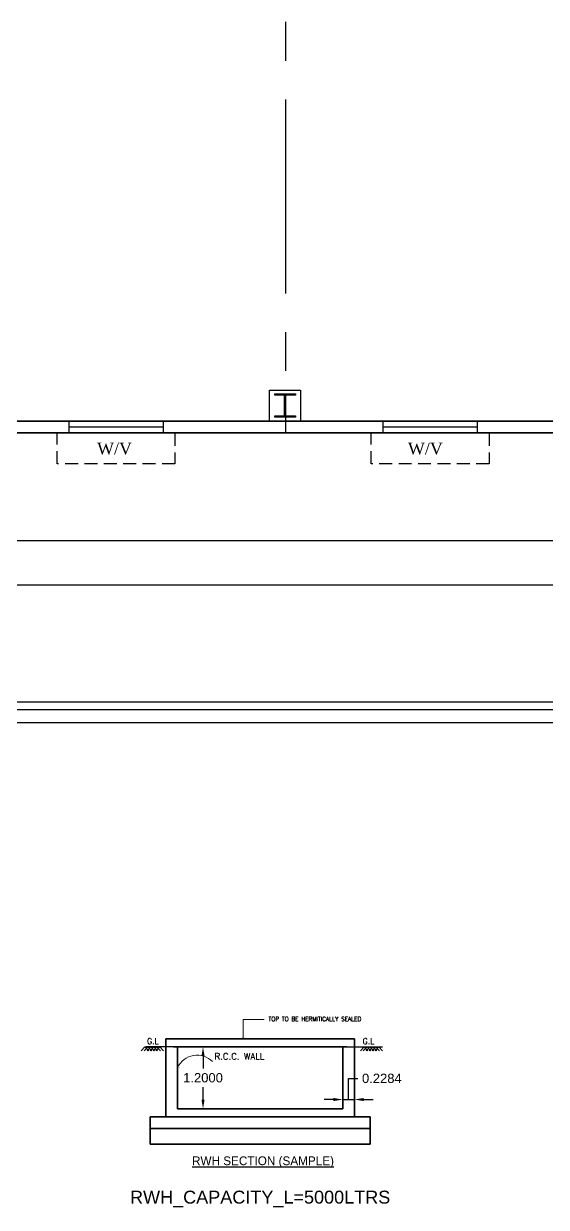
# Model space of a CAD drawing. Header units: metres. Extents: x 9436 to 9850, y -3407 to -3224.
# Drawn here: x 9508.48 to 9518.59, y -3329.68 to -3306.79 of the extents above; entities that cross this region are included whole.
import ezdxf

# ---------------------------------------------------------------- set-up
doc = ezdxf.new("R2010")
doc.units = ezdxf.units.M
doc.header["$MEASUREMENT"] = 0
doc.linetypes.add('CENTER', pattern=[2, 1.25, -0.25, 0.25, -0.25])
doc.linetypes.add('HIDDEN', pattern=[0.375, 0.25, -0.125])
for name, color, linetype in [('BLK_1_FLR_0_BLT_UP_AREA', 1, 'Continuous'), ('BLK_1_FLR_0_CARPET_AREA', 10, 'Continuous'), ('BLK_1_FLR_0_ROOF_AREA', 54, 'Continuous'), ('DIM', 9, 'Continuous'), ('RWH', 130, 'Continuous'), ('SHEET_1', 7, 'Continuous'), ('TE', 7, 'Continuous'), ('TEXT', 4, 'Continuous'), ('WAL', 1, 'Continuous'), ('WORKSHOP_AREA', 7, 'Continuous')]:
    doc.layers.add(name, color=color, linetype=linetype)
for name, color, linetype, lineweight in [('ED', 30, 'Continuous', 0), ('FURN', 33, 'Continuous', 18), ('wall', 18, 'Continuous', 35)]:
    doc.layers.add(name, color=color, linetype=linetype, lineweight=lineweight)
doc.styles.add('Isa-', font='times.ttf')
doc.styles.get("Standard").update_dxf_attribs({"font": 'arial.ttf'})
doc.styles.add('STYLE2', font='times.ttf')
doc.styles.add('T', font='ROMAND.shx', dxfattribs={"width": 0.9, "height": 10})
doc.styles.add('T1', font='ROMANS.shx', dxfattribs={"width": 0.96, "height": 4})
doc.styles.add('UATEXT', font='GOTHIC.TTF')
doc.dimstyles.new('ISO-25', dxfattribs={"dimscale": 0, "dimtxt": 0.23, "dimasz": 0.15, "dimexe": 1.25, "dimexo": 0.625, "dimgap": 0.11, "dimtad": 0, "dimtih": 1, "dimtoh": 1, "dimzin": 1, "dimdsep": 46, "dimtxsty": 'STYLE2', "dimblk": 'OBLIQUE', "dimcen": 0, "dimse1": 1, "dimse2": 1, "dimclrd": 1, "dimclrt": 3, "dimadec": 0, "dimazin": 2, "dimtfac": 1, "dimtix": 1, "dimtofl": 0, "dimtmove": 0, "dimatfit": 3, "dimfxl": 0, "dimtolj": 1, "dimarcsym": 0})
doc.dimstyles.get("Standard").update_dxf_attribs({"dimtxt": 0.18, "dimasz": 0.18, "dimexe": 0.18, "dimexo": 0.0625, "dimgap": 0.09, "dimtad": 0, "dimtih": 1, "dimtoh": 1, "dimdec": 4, "dimzin": 0, "dimdsep": 46, "dimtxsty": 'Standard', "dimcen": 0.09, "dimadec": 0, "dimazin": 0, "dimtfac": 1, "dimtdec": 4, "dimtofl": 0, "dimtmove": 0, "dimatfit": 3, "dimfxl": 0, "dimtolj": 1, "dimtzin": 0, "dimarcsym": 0})

# ---------------------------------------------------------------- blocks, each defined once
blk = doc.blocks.new('2-2')
at = {"color": 3}
blk.add_lwpolyline([(-0.408, 0.429), (0.192, 0.429), (0.192, -0.171), (-0.408, -0.171)], close=True, dxfattribs=at)
for points in [[(-0.308, 0.353), (0.092, 0.353), (0.092, 0.329), (-0.308, 0.329)], [(-0.116, 0.329), (-0.1, 0.329), (-0.1, -0.071), (-0.116, -0.071)], [(-0.308, -0.071), (0.092, -0.071), (0.092, -0.095), (-0.308, -0.095)]]:
    blk.add_lwpolyline(points, close=True)
blk = doc.blocks.new('_Oblique')
at = {"color": 0, "linetype": 'ByBlock', "lineweight": -2}
blk.add_line((-0.5, -0.5), (0.5, 0.5), dxfattribs=at)
blk = doc.blocks.new('*D243')
at = {"color": 1, "lineweight": -2}
for p, q in [((9481.171, -3290.254), (9481.171, -3300.614)), ((9481.171, -3310.166), (9481.171, -3301.14))]:
    blk.add_line(p, q, dxfattribs=at)
at = {"layer": 'Defpoints', "color": 0}
for p in [(9572.518, -3290.254), (9481.171, -3310.166), (9482.444, -3310.166)]:
    blk.add_point(p, dxfattribs=at)
at = {"color": 1, "lineweight": -2, "xscale": 0.15, "yscale": 0.15, "zscale": 0.15}
for p, rotation in [((9481.171, -3290.254), 90), ((9481.171, -3310.166), 270)]:
    blk.add_blockref('_Oblique', p, dxfattribs=dict(at, rotation=rotation))
at = {"color": 3, "insert": (9481.171, -3300.877), "char_height": 0.3, "attachment_point": 5, "style": 'STYLE2'}
blk.add_mtext('\\A1;19.91', dxfattribs=at)
blk = doc.blocks.new('*D259')
at = {"color": 1, "lineweight": -2}
for p, q in [((9485.754, -3316.786), (9526.529, -3316.786)), ((9568.474, -3316.786), (9527.7, -3316.786))]:
    blk.add_line(p, q, dxfattribs=at)
at = {"layer": 'Defpoints', "color": 0}
for p in [(9485.754, -3314.474), (9568.474, -3314.474), (9568.474, -3316.786)]:
    blk.add_point(p, dxfattribs=at)
at = {"color": 1, "lineweight": -2, "xscale": 0.15, "yscale": 0.15, "zscale": 0.15, "rotation": 180}
blk.add_blockref('_Oblique', (9485.754, -3316.786), dxfattribs=at)
at = {"color": 1, "lineweight": -2, "xscale": 0.15, "yscale": 0.15, "zscale": 0.15}
blk.add_blockref('_Oblique', (9568.474, -3316.786), dxfattribs=at)
at = {"color": 3, "insert": (9527.114, -3316.786), "char_height": 0.3, "attachment_point": 5, "style": 'STYLE2'}
blk.add_mtext('\\A1;82.72', dxfattribs=at)
blk = doc.blocks.new('*D261')
at = {"color": 1, "lineweight": -2}
for p, q in [((9482.214, -3317.644), (9527.384, -3317.644)), ((9573.734, -3317.644), (9528.565, -3317.644))]:
    blk.add_line(p, q, dxfattribs=at)
at = {"layer": 'Defpoints', "color": 0}
for p in [(9482.214, -3309.438), (9573.734, -3309.438), (9573.734, -3317.644)]:
    blk.add_point(p, dxfattribs=at)
at = {"color": 1, "lineweight": -2, "xscale": 0.15, "yscale": 0.15, "zscale": 0.15, "rotation": 180}
blk.add_blockref('_Oblique', (9482.214, -3317.644), dxfattribs=at)
at = {"color": 1, "lineweight": -2, "xscale": 0.15, "yscale": 0.15, "zscale": 0.15}
blk.add_blockref('_Oblique', (9573.734, -3317.644), dxfattribs=at)
at = {"color": 3, "insert": (9527.974, -3317.644), "char_height": 0.3, "attachment_point": 5, "style": 'STYLE2'}
blk.add_mtext('\\A1;91.52', dxfattribs=at)
blk = doc.blocks.new('ARROW2')
at = {"layer": 'FURN'}
for points in [[(0, 0, 0, 1.41, 0), (-4, 4, 1.41, 1.41, 0)], [(0, 0, 0, 1.41, 0), (4, 4, 1.41, 1.41, 0)]]:
    blk.add_lwpolyline(points, format="xyseb", dxfattribs=at)
blk = doc.blocks.new('*D287')
at = {"layer": 'Defpoints', "color": 0}
for p in [(9514.652, -3327.779), (9514.88, -3327.599), (9514.88, -3327.779)]:
    blk.add_point(p, dxfattribs=at)
at = {"layer": 'ED', "color": 0, "lineweight": -2}
for p, q in [((9514.766, -3327.599), (9514.766, -3327.19)), ((9514.766, -3327.19), (9514.946, -3327.19)), ((9514.652, -3327.717), (9514.652, -3327.419)), ((9514.88, -3327.717), (9514.88, -3327.419)), ((9514.472, -3327.599), (9514.292, -3327.599)), ((9514.652, -3327.599), (9514.88, -3327.599)), ((9515.06, -3327.599), (9515.24, -3327.599))]:
    blk.add_line(p, q, dxfattribs=at)
at = {"layer": 'ED', "color": 0}
for points in [[(9514.472, -3327.569), (9514.472, -3327.629), (9514.652, -3327.599)], [(9515.06, -3327.569), (9515.06, -3327.629), (9514.88, -3327.599)]]:
    blk.add_solid(points, dxfattribs=at)
at = {"layer": 'ED', "color": 0, "insert": (9515.409, -3327.19), "char_height": 0.18, "attachment_point": 5}
blk.add_mtext('\\A1;0.2284', dxfattribs=at)
blk = doc.blocks.new('*D288')
at = {"layer": 'Defpoints', "color": 0}
for p in [(9511.456, -3326.579), (9511.948, -3326.579), (9511.456, -3327.779)]:
    blk.add_point(p, dxfattribs=at)
at = {"layer": 'RWH', "color": 0, "lineweight": -2}
for p, q in [((9511.518, -3326.579), (9512.128, -3326.579)), ((9511.948, -3326.759), (9511.948, -3326.997)), ((9511.948, -3327.599), (9511.948, -3327.361)), ((9511.518, -3327.779), (9512.128, -3327.779))]:
    blk.add_line(p, q, dxfattribs=at)
at = {"layer": 'RWH', "color": 0}
for points in [[(9511.918, -3326.759), (9511.978, -3326.759), (9511.948, -3326.579)], [(9511.918, -3327.599), (9511.978, -3327.599), (9511.948, -3327.779)]]:
    blk.add_solid(points, dxfattribs=at)
at = {"layer": 'RWH', "color": 0, "insert": (9511.948, -3327.179), "char_height": 0.18, "attachment_point": 5}
blk.add_mtext('\\A1;1.2000', dxfattribs=at)

msp = doc.modelspace()

# ---------------------------------------------------------------- linework, layer by layer
at = {"color": 7, "linetype": 'CENTER', "ltscale": 3}
msp.add_line((9513.54253, -3290.25387), (9513.54253, -3314.70387), dxfattribs=at)
at = {"color": 7}
for p, q in [((9513.52653, -3314.21572), (9513.54253, -3314.21572)), ((9485.75443, -3314.47387), (9559.88208, -3314.47387)), ((9511.17452, -3314.58887), (9509.35452, -3314.58887)), ((9517.25454, -3314.58887), (9515.43454, -3314.58887))]:
    msp.add_line(p, q, dxfattribs=at)
for points in [[(9478.60672, -3228.79209), (9593.84473, -3228.79209), (9593.84473, -3320.06153), (9478.60672, -3320.06153)], [(9478.75672, -3228.94209), (9593.69473, -3228.94209), (9593.69473, -3319.91153), (9478.75672, -3319.91153)], [(9482.21443, -3314.70387), (9573.73443, -3314.70387), (9573.73443, -3290.02387), (9482.21443, -3290.02387)], [(9509.35452, -3314.47387), (9511.17452, -3314.47387), (9511.17452, -3314.70387), (9509.35452, -3314.70387)], [(9515.43454, -3314.47387), (9517.25454, -3314.47387), (9517.25454, -3314.70387), (9515.43454, -3314.70387)]]:
    msp.add_lwpolyline(points, close=True, dxfattribs=at)
at = {"color": 7, "linetype": 'HIDDEN'}
for points in [[(9511.40452, -3314.70387), (9511.40452, -3315.30387), (9509.12452, -3315.30387), (9509.12452, -3314.70387)], [(9517.48454, -3314.70387), (9517.48454, -3315.30387), (9515.20454, -3315.30387), (9515.20454, -3314.70387)]]:
    msp.add_lwpolyline(points, dxfattribs=at)
at = {"layer": 'BLK_1_FLR_0_BLT_UP_AREA', "color": 45, "lineweight": 25, "ltscale": 2}
msp.add_lwpolyline([(9482.21443, -3290.02387), (9573.73443, -3290.02387), (9573.73443, -3314.70387), (9482.21443, -3314.70387)], close=True, dxfattribs=at)
at = {"layer": 'BLK_1_FLR_0_CARPET_AREA', "color": 45}
msp.add_lwpolyline([(9568.4744, -3314.47387), (9485.75443, -3314.4695)], dxfattribs=at)
at = {"layer": 'BLK_1_FLR_0_ROOF_AREA', "color": 54, "lineweight": 25, "ltscale": 2}
msp.add_lwpolyline([(9482.21443, -3290.02387), (9573.73443, -3290.02387), (9573.73443, -3314.70387), (9482.21443, -3314.70387)], close=True, dxfattribs=at)
at = {"layer": 'Defpoints', "color": 0, "linetype": 'ByBlock'}
for p in [(9511.81696, -3326.57931), (9511.81696, -3327.77931)]:
    msp.add_point(p, dxfattribs=at)
at = {"layer": 'FURN'}
for p, q in [((9512.72817, -3326.05036), (9513.13049, -3326.05036)), ((9512.72817, -3326.42921), (9512.72817, -3326.05036))]:
    msp.add_line(p, q, dxfattribs=at)
msp.add_arc((9511.83186, -3327.16266), 0.42035, 44.836453, 153.695818, dxfattribs=at)
at = {"layer": 'SHEET_1', "color": 6}
msp.add_lwpolyline([(9478.35672, -3228.54209), (9594.09473, -3228.54209), (9594.09473, -3320.31153), (9478.35672, -3320.31153)], close=True, dxfattribs=at)
at = {"layer": 'WAL', "color": 12}
for p, q in [((9510.75249, -3326.65403), (9510.82487, -3326.5779)), ((9510.8096, -3326.65403), (9510.88197, -3326.5779)), ((9510.89724, -3326.65403), (9510.82487, -3326.5779)), ((9510.8667, -3326.65403), (9510.93907, -3326.5779)), ((9510.95434, -3326.65403), (9510.88197, -3326.5779)), ((9510.9238, -3326.65403), (9510.99617, -3326.5779)), ((9511.01144, -3326.65403), (9510.93907, -3326.5779)), ((9510.9809, -3326.65403), (9511.05328, -3326.5779)), ((9511.03801, -3326.65403), (9511.11038, -3326.5779)), ((9511.12565, -3326.65403), (9511.05328, -3326.5779)), ((9514.99277, -3326.65403), (9515.06515, -3326.5779)), ((9515.04988, -3326.65403), (9515.12225, -3326.5779)), ((9515.13752, -3326.65403), (9515.06515, -3326.5779)), ((9515.10698, -3326.65403), (9515.17935, -3326.5779)), ((9515.19462, -3326.65403), (9515.12225, -3326.5779)), ((9515.16408, -3326.65403), (9515.23645, -3326.5779)), ((9515.25172, -3326.65403), (9515.17935, -3326.5779)), ((9515.22118, -3326.65403), (9515.29355, -3326.5779)), ((9515.30882, -3326.65403), (9515.23645, -3326.5779)), ((9515.27828, -3326.65403), (9515.35066, -3326.5779)), ((9515.36593, -3326.65403), (9515.29355, -3326.5779)), ((9515.42303, -3326.65403), (9515.35066, -3326.5779))]:
    msp.add_line(p, q, dxfattribs=at)
at = {"layer": 'WAL', "color": 7}
for p, q in [((9511.37939, -3326.57931), (9510.84205, -3326.57931)), ((9514.72793, -3326.57931), (9515.42055, -3326.57931))]:
    msp.add_line(p, q, dxfattribs=at)
at = {"layer": 'WAL', "color": 1}
for p, q in [((9511.06855, -3326.65403), (9510.99617, -3326.5779)), ((9511.18275, -3326.65403), (9511.11038, -3326.5779))]:
    msp.add_line(p, q, dxfattribs=at)
at = {"layer": 'wall'}
for p, q in [((9511.22712, -3326.57931), (9511.22712, -3326.42704)), ((9511.22712, -3326.42704), (9514.65179, -3326.42704)), ((9511.22712, -3326.57931), (9511.22712, -3327.77931)), ((9514.72793, -3326.57931), (9511.37939, -3326.57931)), ((9511.45552, -3326.57931), (9511.45552, -3327.77931)), ((9514.65179, -3326.42704), (9514.8802, -3326.42704)), ((9514.65179, -3327.77931), (9514.65179, -3326.57931)), ((9514.8802, -3326.42704), (9514.8802, -3326.57931)), ((9514.8802, -3327.93158), (9514.8802, -3326.57931)), ((9511.22712, -3327.77931), (9511.22712, -3327.93158)), ((9511.45552, -3327.77931), (9514.65179, -3327.77931)), ((9510.92257, -3328.46454), (9510.92257, -3327.93158)), ((9510.92257, -3327.93158), (9511.22712, -3327.93158)), ((9511.22712, -3327.93158), (9514.8802, -3327.93158)), ((9514.8802, -3327.93158), (9515.18475, -3327.93158)), ((9515.18475, -3327.93158), (9515.18475, -3328.46454)), ((9510.92257, -3328.15999), (9515.18475, -3328.15999)), ((9515.18475, -3328.46454), (9510.92257, -3328.46454))]:
    msp.add_line(p, q, dxfattribs=at)
at = {"layer": 'WORKSHOP_AREA', "color": 121, "lineweight": 25, "ltscale": 2}
msp.add_lwpolyline([(9485.75443, -3314.47387), (9568.4744, -3314.47387), (9568.47443, -3290.25387), (9485.75007, -3290.25387)], close=True, dxfattribs=at)

# ---------------------------------------------------------------- block references
at = {"color": 7}
msp.add_blockref('2-2', (9513.64275, -3314.30246), dxfattribs=at)
at = {"layer": 'DIM', "xscale": -0.006344696969696999, "yscale": 0.006344696969696999, "zscale": 0.0063446969696914}
msp.add_blockref('ARROW2', (9512.72817, -3326.42921), dxfattribs=at)
at = {"layer": 'DIM', "xscale": -0.006344696969825, "yscale": 0.006344696969696999, "zscale": 0.0063446969696914, "rotation": 316.4060953670703}
msp.add_blockref('ARROW2', (9511.45504, -3326.97639), dxfattribs=at)

# ---------------------------------------------------------------- texts
at = {"color": 6, "style": 'Isa-'}
for p in [(9509.89819, -3315.12132), (9515.91329, -3315.12132)]:
    msp.add_text('W/V', height=0.23, dxfattribs=at).set_placement(p)
at = {"layer": 'DIM', "color": 2, "style": 'T1', "width": 0.96}
for s, height, p in [('TOP TO BE HERMITICALLY SEALED', 0.0832741, (9513.21649, -3326.08162)), ('R.C.C. WALL', 0.1268939, (9512.17053, -3326.82744))]:
    msp.add_text(s, height=height, dxfattribs=at).set_placement(p)
at = {"layer": 'RWH', "color": 130, "insert": (9513.05366, -3329.52336), "char_height": 0.25, "attachment_point": 5}
msp.add_mtext_dynamic_manual_height_columns('RWH_CAPACITY_L=5000LTRS', width=9.3695657, gutter_width=0.9, heights=[0], dxfattribs=at)
at = {"layer": 'TE', "color": 1, "style": 'T', "width": 0.96}
for p in [(9510.86605, -3326.52707), (9515.03645, -3326.52707)]:
    msp.add_text('G.L', height=0.114205, dxfattribs=at).set_placement(p)
at = {"layer": 'TEXT', "style": 'UATEXT'}
msp.add_text('%%URWH SECTION (SAMPLE)', height=0.1695954, dxfattribs=at).set_placement((9511.73511, -3328.8689))

# ---------------------------------------------------------------- dimensions: what is measured, and where the dimension line sits
at = {"color": 7}
for base, p1, p2, angle, override, picture, middle, dimtype in [((9481.17111, -3310.16579), (9572.51814, -3290.25387), (9482.44443, -3310.16579), 90, {"dimscale": 1, "dimtxt": 0.3, "dimtmove": 1, "dimfxl": 75, "dimarcsym": 2}, '*D243', (9481.17111, -3300.87732), 160), ((9573.73443, -3317.64354), (9482.21443, -3309.43814), (9573.73443, -3309.43814), 0, {"dimscale": 1, "dimtxt": 0.3, "dimfxl": 75, "dimarcsym": 2}, '*D261', (9527.97443, -3317.64354), 161)]:
    dim = msp.add_linear_dim(base=base, p1=p1, p2=p2, angle=angle, dimstyle='ISO-25', override=override, dxfattribs=at)
    dim.commit()
    dim.dimension.update_dxf_attribs({"geometry": picture, "text_midpoint": middle, "dimtype": dimtype})
dim = msp.add_linear_dim(base=(9568.47443, -3316.7861), p1=(9485.75443, -3314.47387), p2=(9568.47443, -3314.47387), angle=180, dimstyle='ISO-25', override={"dimscale": 1, "dimtxt": 0.3, "dimtmove": 1, "dimfxl": 75, "dimarcsym": 2}, dxfattribs=at)
dim.commit()
dim.dimension.update_dxf_attribs({"geometry": '*D259', "text_midpoint": (9527.11443, -3316.7861)})
at = {"layer": 'ED'}
dim = msp.add_linear_dim(base=(9514.8802, -3327.5988), p1=(9514.65179, -3327.77931), p2=(9514.8802, -3327.77931), dimstyle='Standard', override={"dimscale": 1, "dimtxt": 0.18, "dimtmove": 1, "dimfxl": 5}, dxfattribs=at)
dim.commit()
dim.dimension.update_dxf_attribs({"geometry": '*D287', "text_midpoint": (9515.036, -3327.18999)})
at = {"layer": 'RWH', "color": 130}
dim = msp.add_linear_dim(base=(9511.94785, -3326.57931), p1=(9511.45552, -3327.77931), p2=(9511.45552, -3326.57931), angle=90, dimstyle='Standard', override={"dimscale": 1}, dxfattribs=at)
dim.commit()
dim.dimension.update_dxf_attribs({"geometry": '*D288', "text_midpoint": (9511.94785, -3327.17931)})

doc.saveas('drawing.dxf')
